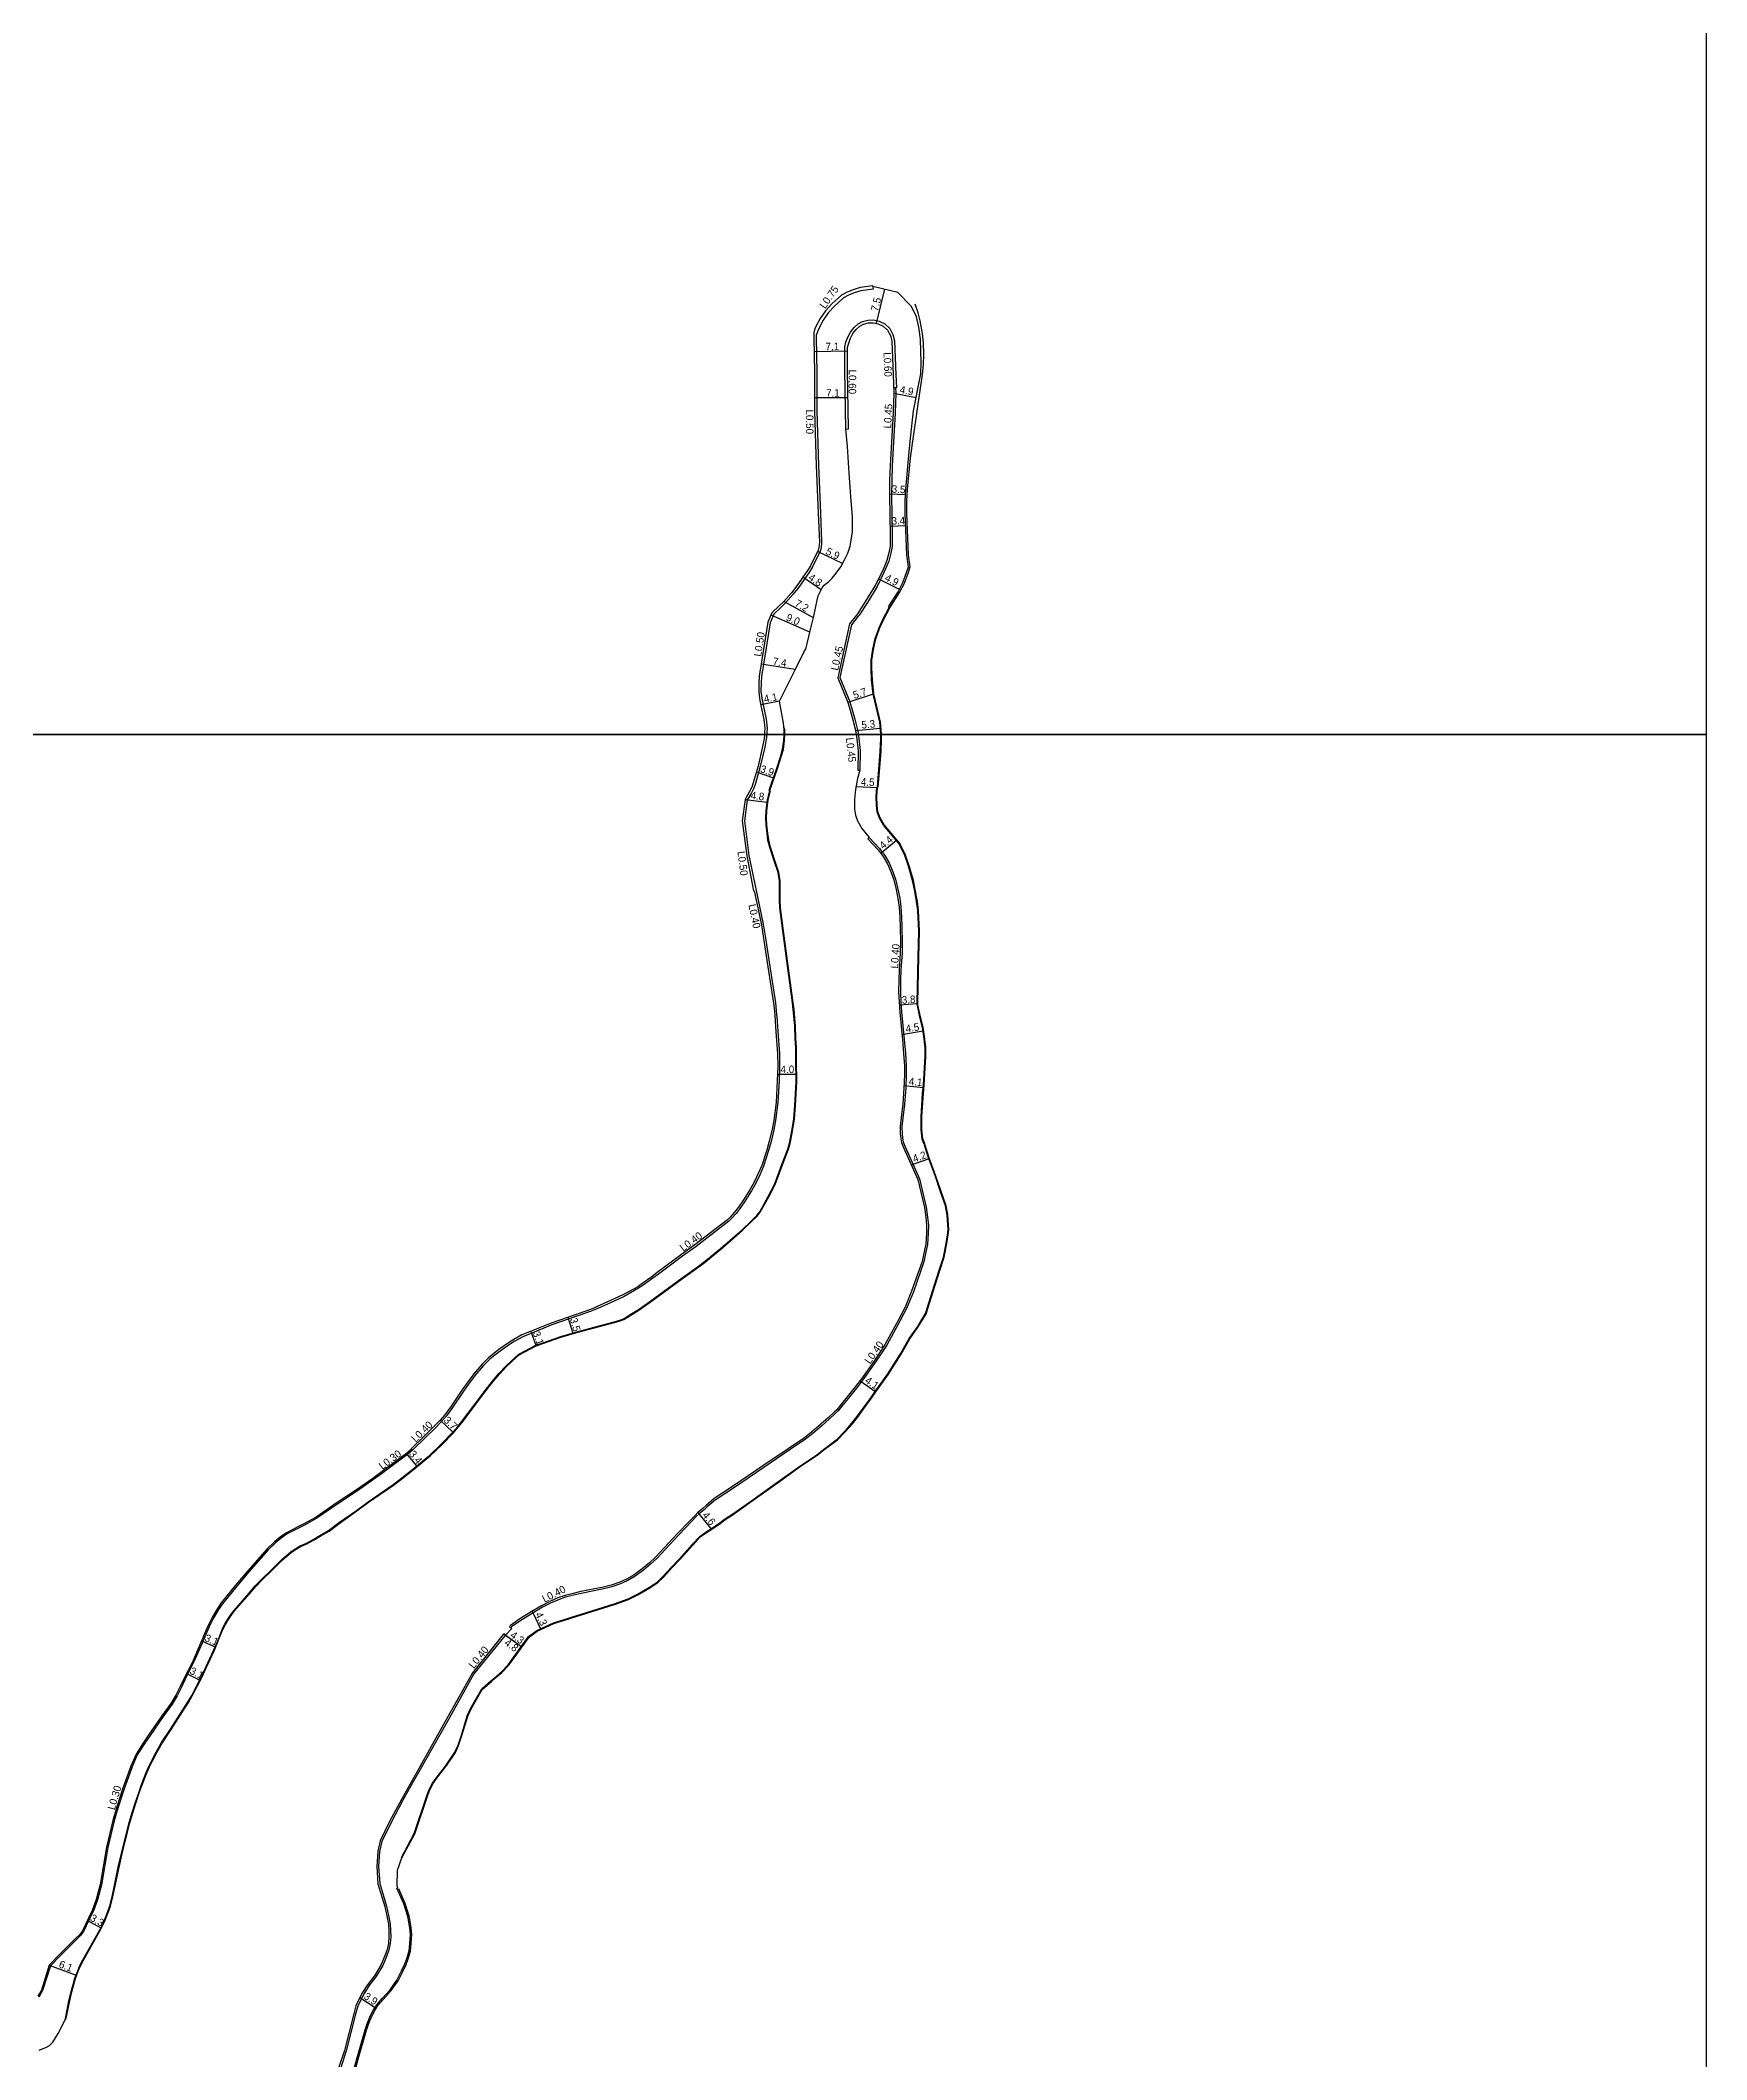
# Model space of a CAD drawing. Header units: metres. Extents: x -25600 to -24000, y -96000 to -93600.
# Drawn here: x -24354.6 to -24000, y -95081.9 to -94652.3 of the extents above; entities that cross this region are included whole.
import ezdxf

# ---------------------------------------------------------------- set-up
doc = ezdxf.new("R2010")
doc.units = ezdxf.units.M
doc.header["$LTSCALE"] = 2.5
for name, color, linetype in [('側溝・桝', 7, 'Continuous'), ('図郭', 7, 'Continuous'), ('幅員', 7, 'Continuous'), ('歩道・分離帯・安全施設', 7, 'Continuous'), ('道路', 7, 'Continuous')]:
    doc.layers.add(name, color=color, linetype=linetype)
doc.styles.get("Standard").update_dxf_attribs({"font": ''})
doc.styles.get('Standard').set_extended_font_data('@MS PGothic')

msp = doc.modelspace()

# ---------------------------------------------------------------- linework, layer by layer
at = {"layer": '側溝・桝'}
for points in [[(-24177.38, -94705.27), (-24179.94, -94705.59), (-24181.39, -94706.06), (-24182.58, -94706.53), (-24183.63, -94707.13), (-24185.61, -94708.88), (-24186.91, -94710.3), (-24188.01, -94711.85), (-24189.05, -94713.88), (-24189.48, -94715.09)], [(-24177.4, -94704.66), (-24177.38, -94705.27)], [(-24183.2, -94735.01), (-24183.4, -94722.46), (-24183.41, -94717.53), (-24183.13, -94716.53), (-24182.74, -94715.45), (-24182.15, -94714.39), (-24181.4, -94713.41), (-24180.51, -94712.6), (-24179.63, -94712.16), (-24178.47, -94711.85), (-24177.25, -94711.79), (-24176.05, -94712.04), (-24174.86, -94712.66), (-24173.82, -94713.61), (-24173.13, -94714.92), (-24172.82, -94716.24), (-24172.52, -94723.48), (-24172.41, -94726.21)], [(-24189.48, -94715.09), (-24189.48, -94715.51), (-24189.35, -94723), (-24189.32, -94731.16), (-24188.96, -94742.78), (-24188.54, -94752.9), (-24188.31, -94759.07), (-24188.41, -94760.28), (-24188.63, -94760.98), (-24190.25, -94764.32), (-24190.93, -94765.36), (-24193.19, -94768.63), (-24194.36, -94770.15), (-24195.99, -94772.01), (-24196.99, -94772.97), (-24198.48, -94774.41), (-24199.29, -94776.26), (-24200.64, -94784.64), (-24201.12, -94787.65), (-24201.21, -94789.1), (-24201.23, -94790.84), (-24201.06, -94792.27), (-24200.78, -94793.69), (-24200.14, -94796.74), (-24199.94, -94798.66), (-24199.96, -94799.63), (-24200, -94800)], [(-24172.57, -94726.22), (-24172.52, -94727.37), (-24172.66, -94731.61), (-24172.99, -94737.83), (-24173.29, -94742.82), (-24173.41, -94745.92), (-24173.47, -94749.1), (-24173.29, -94757.67), (-24173.31, -94759.97), (-24173.58, -94761.43), (-24174.05, -94763.15), (-24174.99, -94765.42), (-24176.51, -94768.48), (-24178.58, -94771.88), (-24180.36, -94774.6), (-24180.56, -94774.85), (-24181.94, -94776.65), (-24184.43, -94787.87), (-24182.41, -94792.85), (-24181.95, -94794.22), (-24181.23, -94796.75), (-24180.77, -94798.7), (-24180.5, -94800)], [(-24172.41, -94726.21), (-24173, -94726.23)], [(-24200, -94800), (-24200.09, -94801.01), (-24200.41, -94802.68), (-24201.39, -94806.83), (-24202.41, -94810.42), (-24202.74, -94811.41), (-24203.22, -94812.37), (-24204.15, -94813.98), (-24204.73, -94818.39), (-24203.78, -94825.71), (-24202.3, -94832.86)], [(-24180.5, -94800), (-24180.44, -94800.28), (-24180.08, -94803.43), (-24180.18, -94807.57)], [(-24178.21, -94821.89), (-24176, -94824.26), (-24174.9, -94825.74), (-24173.97, -94827.31), (-24173.15, -94829.18), (-24172.61, -94830.8), (-24172.07, -94832.9), (-24171.7, -94834.82), (-24171.47, -94836.68), (-24171.32, -94838.84), (-24171.24, -94840.92), (-24171.18, -94844.31), (-24171.19, -94846.51), (-24171.45, -94850.09), (-24171.54, -94852.26), (-24171.56, -94854.74), (-24171.46, -94856.87), (-24171.32, -94859.01), (-24170.73, -94864.9), (-24170.48, -94867.82), (-24170.31, -94870.46), (-24170.3, -94872.37), (-24170.42, -94875.26), (-24170.65, -94878.64), (-24170.94, -94880.96), (-24171.23, -94883.41), (-24171.19, -94884.96), (-24171.11, -94885.86), (-24170.95, -94886.65), (-24170.54, -94887.73), (-24167.52, -94894.53), (-24166.07, -94900.54), (-24165.76, -94902.7), (-24165.59, -94904.43), (-24165.64, -94906.06), (-24165.77, -94908.48), (-24166.21, -94910.38), (-24166.58, -94912.19), (-24168.8, -94918.59), (-24170.21, -94921.97), (-24171.63, -94924.69), (-24174.47, -94929.92), (-24176.9, -94933.57), (-24179.53, -94937.3), (-24180.64, -94938.67), (-24182.59, -94941.17), (-24183.82, -94942.63), (-24184.82, -94943.89), (-24185.4, -94944.42), (-24186.69, -94945.66), (-24188.2, -94947.01), (-24190.22, -94948.72), (-24191.73, -94949.91), (-24195.24, -94952.25), (-24200.64, -94955.91), (-24206.87, -94960.15), (-24210.94, -94962.85), (-24212.66, -94964.33), (-24213.26, -94964.85), (-24214.39, -94965.81), (-24214.98, -94966.38), (-24216.01, -94967.45), (-24218.75, -94970.33), (-24221.56, -94973.29), (-24223.38, -94975.27), (-24224.72, -94976.53), (-24226.24, -94977.77), (-24227.99, -94979.04), (-24229.67, -94980.03), (-24231.08, -94980.67), (-24232.98, -94981.33), (-24235.02, -94981.81), (-24239.46, -94982.71), (-24241.41, -94983.15), (-24242.81, -94983.53), (-24244.29, -94984.05), (-24245.99, -94984.78), (-24247.74, -94985.67), (-24249.94, -94986.96), (-24252.32, -94988.45), (-24254.28, -94989.8), (-24254.44, -94990)], [(-24202.3, -94832.86), (-24200.74, -94840.37), (-24200.18, -94843.74), (-24199.35, -94849.34), (-24198.16, -94857.1), (-24197.96, -94858.72), (-24197.79, -94860.91), (-24197.63, -94863.19), (-24197.29, -94867.84), (-24197.25, -94870.67), (-24197.34, -94873.63), (-24197.6, -94878.31), (-24198.1, -94882.14), (-24198.47, -94884.12), (-24199.08, -94886.6), (-24199.61, -94888.51), (-24200.68, -94891.8), (-24201.42, -94893.56), (-24202.26, -94895.31), (-24203.23, -94897.06), (-24204.59, -94899.22), (-24205.65, -94900.79), (-24206.53, -94901.87), (-24207.46, -94902.98), (-24208.09, -94903.56), (-24215.03, -94908.88), (-24217.9, -94910.98), (-24223.05, -94914.78), (-24224.21, -94915.68), (-24226.28, -94917.14), (-24227.25, -94917.81), (-24230.32, -94919.52), (-24232.31, -94920.45), (-24235.31, -94921.79), (-24237.01, -94922.53), (-24238.34, -94923.06), (-24245.74, -94925.6), (-24250.36, -94927.47), (-24251.93, -94928.11), (-24253.62, -94929.04), (-24254.74, -94929.74), (-24256.72, -94931.19), (-24257.82, -94932), (-24258.92, -94932.89), (-24260.19, -94934.16), (-24261.73, -94935.94), (-24263.09, -94937.69), (-24264.54, -94939.72), (-24266.97, -94943.36), (-24268.16, -94944.97), (-24269.18, -94946.11), (-24270.64, -94947.66), (-24272.53, -94949.5), (-24275.37, -94952.25)], [(-24275.37, -94952.25), (-24276.43, -94953.13), (-24279.15, -94955.18), (-24281.94, -94957.25), (-24283.67, -94958.5), (-24287.11, -94960.91), (-24291.46, -94963.79), (-24295.74, -94966.73), (-24298.19, -94968.11), (-24299.52, -94968.76), (-24302.01, -94970.06), (-24303.34, -94970.99), (-24304.53, -94971.98), (-24306.07, -94973.42), (-24310.19, -94978.1), (-24312.78, -94981.15), (-24315.83, -94984.91), (-24316.63, -94986.11), (-24317.65, -94987.86), (-24318.37, -94989.22), (-24318.94, -94990.46), (-24320.34, -94993.8), (-24322.02, -94997.58), (-24323.8, -95001.13), (-24324.55, -95002.65), (-24325.48, -95004.51), (-24326.54, -95006.27), (-24328.44, -95008.93), (-24331.21, -95012.92), (-24332.48, -95014.8), (-24333.93, -95017.03), (-24335.04, -95019.59), (-24336.75, -95024.26), (-24338.05, -95028.43), (-24338.84, -95031.08), (-24340.21, -95036.76), (-24341.54, -95044.71), (-24342.42, -95047.93), (-24343.25, -95050.26), (-24344.14, -95052.11), (-24345.35, -95054.65), (-24346.03, -95055.52), (-24346.89, -95056.37), (-24350.45, -95059.89), (-24352.41, -95061.92), (-24354.07, -95067.21), (-24354.89, -95068.59)], [(-24275.58, -94952.03), (-24275.37, -94952.25)], [(-24255.64, -94991.57), (-24255.76, -94991.72), (-24262.32, -94999.82), (-24267.41, -95009.01), (-24271.43, -95016.09), (-24273.5, -95019.8), (-24275.42, -95023.19), (-24277.4, -95026.71), (-24279.91, -95031.45), (-24281.91, -95035.48), (-24282.4, -95037.6), (-24282.58, -95040.82), (-24282.35, -95044.44), (-24280.9, -95049.23), (-24280.49, -95051.23), (-24280.12, -95053.03), (-24280.04, -95054.41), (-24280.01, -95055.77), (-24280.11, -95057.21), (-24280.4, -95058.56), (-24280.9, -95059.99), (-24281.72, -95061.86), (-24283.18, -95064.31), (-24284.63, -95066.21), (-24285.67, -95067.81), (-24286.4, -95069.17), (-24287.04, -95070.56), (-24287.51, -95072.24), (-24289.49, -95080.06), (-24290.72, -95083.84)]]:
    msp.add_lwpolyline(points, dxfattribs=at)
at = {"layer": '図郭'}
for points in [[(-24800, -94800), (-24000, -94800), (-24000, -94200), (-24800, -94200)], [(-24800, -95400), (-24000, -95400), (-24000, -94800), (-24800, -94800)]]:
    msp.add_lwpolyline(points, close=True, dxfattribs=at)
at = {"layer": '幅員', "flags": 128}
for points in [[(-24176.67, -94712.52), (-24174.88, -94705.28)], [(-24182.81, -94718.43), (-24189.91, -94718.56)], [(-24172.95, -94727.37), (-24168.2, -94728.3)], [(-24182.71, -94728.38), (-24189.82, -94728.4)], [(-24173.9, -94748.76), (-24170.45, -94748.95)], [(-24173.77, -94755.64), (-24170.42, -94755.5)], [(-24183.88, -94763.65), (-24189.22, -94761.07)], [(-24188.4, -94769.25), (-24192.32, -94766.52)], [(-24176.19, -94766.86), (-24171.79, -94769.1)], [(-24190.83, -94778.22), (-24199.08, -94774.58)], [(-24190.04, -94775.15), (-24196.34, -94771.67)], [(-24193.92, -94786.18), (-24201.19, -94785.03)], [(-24177.32, -94791.39), (-24182.75, -94793.19)], [(-24197.27, -94792.87), (-24201.28, -94793.66)], [(-24181.12, -94799.14), (-24175.81, -94798.63)], [(-24202.22, -94807.97), (-24198.58, -94809.22)], [(-24204.62, -94813.82), (-24199.88, -94814.39)], [(-24180.98, -94811.04), (-24176.45, -94811.25)], [(-24175.74, -94825.25), (-24172.34, -94822.4)], [(-24168, -94857.32), (-24171.8, -94857.57)], [(-24171.22, -94863.82), (-24166.75, -94863.06)], [(-24197.71, -94872.28), (-24193.76, -94872.26)], [(-24170.78, -94874.68), (-24166.69, -94875.1)], [(-24169.26, -94891.56), (-24165.35, -94890.16)], [(-24242.29, -94923.98), (-24241.29, -94927.33)], [(-24250.2, -94926.97), (-24249.13, -94929.91)], [(-24180.15, -94937.46), (-24176.77, -94939.81)], [(-24269.48, -94945.83), (-24266.78, -94948.4)], [(-24276.69, -94952.96), (-24274.49, -94955.61)], [(-24214.65, -94965.53), (-24211.75, -94969.09)], [(-24249.9, -94986.49), (-24248.07, -94990.38)], [(-24320.26, -94992.84), (-24317.37, -94994.05)], [(-24255.94, -94991.33), (-24252.09, -94994.11)], [(-24255.56, -94991.63), (-24252.09, -94994.11)], [(-24323.43, -94999.74), (-24320.64, -95001.16)], [(-24344.56, -95052.29), (-24341.72, -95053.89)], [(-24352.67, -95061.77), (-24346.95, -95063.92)], [(-24286.57, -95068.69), (-24283.33, -95070.79)]]:
    msp.add_lwpolyline(points, dxfattribs=at)
at = {"layer": '歩道・分離帯・安全施設'}
for points in [[(-24173.79, -94773.03), (-24171.74, -94769.79), (-24170.71, -94767.77), (-24169.93, -94765.64), (-24169.49, -94764.33), (-24169.82, -94761.75), (-24170.17, -94752.98), (-24170.17, -94750.35), (-24170.03, -94747.79), (-24169.39, -94741.11), (-24168.85, -94737.06), (-24167.94, -94730.72), (-24166.87, -94723.39), (-24166.66, -94721.36), (-24166.59, -94719.08), (-24166.63, -94716.76), (-24166.87, -94714.7), (-24167.32, -94711.98), (-24167.79, -94710.32), (-24168.4, -94708.41)], [(-24175.59, -94800), (-24175.63, -94798.92), (-24175.78, -94797.37), (-24177.18, -94791.36), (-24177.52, -94788.37), (-24177.61, -94785.89), (-24177.6, -94784.16), (-24177.29, -94781.9), (-24176.77, -94779.64), (-24176, -94777.47), (-24175.16, -94775.59), (-24173.79, -94773.03)], [(-24199.35, -94811.92), (-24197.73, -94807.23), (-24196.9, -94804.75), (-24196.46, -94803.17), (-24196.2, -94801.25), (-24196.17, -94800)], [(-24196.17, -94800), (-24196.16, -94798.98), (-24196.19, -94798.58)], [(-24176.3, -94811.2), (-24175.68, -94803.6), (-24175.56, -94800.89), (-24175.59, -94800)], [(-24349.14, -95073.39), (-24348.99, -95072.79), (-24348.32, -95069.42), (-24347.84, -95067.46), (-24347.42, -95065.95), (-24347.06, -95064.64), (-24346.48, -95063.09), (-24345.99, -95061.93), (-24345.41, -95060.76), (-24341.52, -95053.84), (-24340.86, -95052.41), (-24340.4, -95051.34), (-24339.98, -95050.24), (-24339.66, -95049.24), (-24339.16, -95047.25), (-24338.68, -95045.25), (-24337.75, -95040.64), (-24337.22, -95038.38), (-24336.59, -95035.74), (-24336.1, -95033.79), (-24335.51, -95031.52), (-24334.88, -95029.4), (-24334.24, -95027.35), (-24333.43, -95024.95), (-24332.95, -95023.64), (-24332.41, -95022.15), (-24331.93, -95020.9), (-24331.37, -95019.63), (-24330.69, -95018.33), (-24329.76, -95016.53), (-24328.65, -95014.54), (-24326.74, -95011.68), (-24324.13, -95007.54), (-24323.12, -95006.03), (-24322.23, -95004.5), (-24321.02, -95002.23), (-24320.12, -95000.46), (-24319.21, -94998.44), (-24317.5, -94994.76), (-24316.7, -94992.83), (-24315.91, -94990.86), (-24315.66, -94990.26), (-24315.17, -94989.33), (-24314.68, -94988.46), (-24313.98, -94987.41), (-24313.3, -94986.51), (-24310.54, -94983.35), (-24308.71, -94981.23), (-24307.41, -94979.89), (-24305.23, -94977.74), (-24303.01, -94975.56), (-24301.2, -94974), (-24300.48, -94973.52), (-24299.19, -94972.76), (-24297.88, -94972.16), (-24296.27, -94971.33), (-24294.99, -94970.55), (-24293.14, -94969.46), (-24290.8, -94967.67), (-24287.2, -94965.18), (-24284.73, -94963.34), (-24280.32, -94960.34), (-24279.42, -94959.68), (-24277.91, -94958.53), (-24275.23, -94956.41), (-24273.16, -94954.7), (-24271.55, -94953.4), (-24269.2, -94951.16), (-24266.68, -94948.52), (-24265.62, -94947.27), (-24264.84, -94946.34), (-24261.93, -94942.45), (-24259.74, -94939.59), (-24258.23, -94937.65), (-24256.88, -94936.05), (-24255.4, -94934.45), (-24254.27, -94933.39), (-24252.66, -94931.96), (-24249.06, -94930.05), (-24247.62, -94929.52), (-24243.78, -94928.23), (-24240.38, -94927.22), (-24232.7, -94925.14), (-24231.39, -94924.77), (-24230.39, -94924.41), (-24228.59, -94923.33), (-24227.2, -94922.47), (-24224.81, -94920.75), (-24217.89, -94915.7), (-24214.15, -94913.03), (-24213.12, -94912.22), (-24212.14, -94911.44), (-24209.32, -94909.12), (-24205.15, -94905.47), (-24203.28, -94903.69), (-24202.01, -94902.44), (-24201.36, -94901.6), (-24199.54, -94898.38), (-24198.22, -94895.76), (-24196.43, -94890.96), (-24195.35, -94888.23), (-24195.03, -94886.97), (-24194.57, -94884.78), (-24194.11, -94881.78), (-24193.89, -94878.92), (-24193.6, -94873.89), (-24193.63, -94869.49), (-24193.69, -94866.57), (-24193.8, -94864.65), (-24193.91, -94862.05), (-24194.19, -94858.51), (-24194.47, -94856.48), (-24195.75, -94847.06), (-24196.4, -94841.75), (-24197.04, -94836.84), (-24197.14, -94835.29), (-24197.12, -94832.46), (-24197.12, -94831.09), (-24197.39, -94829.32), (-24198.36, -94826.59), (-24199.22, -94823.99), (-24199.58, -94822.42), (-24199.79, -94821.04), (-24199.96, -94819.2), (-24200.03, -94817.78), (-24199.95, -94816.2), (-24199.68, -94813.93), (-24199.2, -94811.96)], [(-24171.76, -94823.32), (-24175.15, -94819.28), (-24176.01, -94817.81), (-24176.49, -94816.44), (-24176.64, -94815.1), (-24176.69, -94813.27), (-24176.6, -94811.17)], [(-24166.39, -94887.01), (-24166.76, -94886.02), (-24167, -94884.1), (-24167.01, -94882.53), (-24166.97, -94881.36), (-24166.67, -94876.4), (-24166.48, -94874.51), (-24166.13, -94868.53), (-24166.14, -94866.61), (-24166.4, -94864.25), (-24166.73, -94862.27), (-24167.25, -94860.07), (-24167.81, -94857.5), (-24167.86, -94857.3), (-24167.87, -94856.98), (-24167.61, -94847.34), (-24167.47, -94841.8), (-24167.68, -94837.45), (-24167.95, -94835.5), (-24168.39, -94832.94), (-24168.8, -94830.99), (-24169.66, -94827.93), (-24170.44, -94825.69), (-24171.56, -94823.5)], [(-24277.74, -95038.89), (-24275, -95033.79), (-24272.27, -95025.6), (-24271.82, -95024.42), (-24271.09, -95023.07), (-24270.36, -95022.01), (-24268.38, -95019.44), (-24267.05, -95017.56), (-24266.38, -95016.49), (-24265.69, -95014.99), (-24264.91, -95012.69), (-24263.75, -95008.77), (-24263.12, -95007.36), (-24260.65, -95003.04), (-24258.61, -95001.24), (-24258.43, -95001.07), (-24256.44, -94999.41), (-24255.01, -94997.9), (-24250.67, -94991.89), (-24248.9, -94990.61), (-24245.37, -94988.95), (-24232.46, -94984.91), (-24229.5, -94983.84), (-24227.47, -94982.9), (-24224.94, -94981.42), (-24223.27, -94980.26), (-24222.02, -94979.06), (-24220.28, -94977.16), (-24218.55, -94975.33), (-24215.86, -94972.34), (-24214.24, -94970.6), (-24212.91, -94969.65), (-24211.75, -94968.91), (-24210.01, -94967.69), (-24208.99, -94966.92), (-24207.21, -94965.82), (-24203.69, -94963.28), (-24197.67, -94959), (-24192.97, -94955.63), (-24189.34, -94953.21), (-24187.64, -94951.86), (-24185.02, -94949.9), (-24183.5, -94948.32), (-24182.64, -94947.41), (-24181.86, -94946.52), (-24180.81, -94945.17), (-24179.6, -94943.53), (-24178.02, -94941.35), (-24176.92, -94939.77), (-24174.25, -94936), (-24171.51, -94931.73), (-24169.7, -94928.49), (-24167.87, -94925.96), (-24166.23, -94923.2), (-24164.29, -94917.1), (-24163.39, -94914.16), (-24162.41, -94911.15), (-24161.82, -94908.25), (-24161.52, -94906.4), (-24161.42, -94905.32), (-24161.59, -94902.22), (-24161.97, -94900.28), (-24163.11, -94897.05), (-24164.12, -94894.03), (-24165.54, -94890.07), (-24166.45, -94887.36)], [(-24287.57, -95084.14), (-24286.91, -95081.79), (-24285.16, -95075.65), (-24284.77, -95074.36), (-24284.12, -95072.76), (-24283.4, -95071.45), (-24282.73, -95070.41), (-24281.63, -95069.12), (-24279.91, -95067.21), (-24278.44, -95065.13), (-24277.42, -95063.13), (-24276.74, -95061.64), (-24276.3, -95060.46), (-24275.81, -95058.8), (-24275.65, -95057.23), (-24275.53, -95055.29), (-24275.65, -95053.88), (-24275.94, -95052.07), (-24276.11, -95051.37), (-24276.92, -95048.68), (-24278.3, -95045.56)]]:
    msp.add_lwpolyline(points, dxfattribs=at)
at = {"layer": '道路'}
for points in [[(-24175.74, -94800), (-24175.78, -94798.93), (-24175.93, -94797.39), (-24177.32, -94791.39), (-24177.67, -94788.38), (-24177.76, -94785.89), (-24177.75, -94784.15), (-24177.44, -94781.87), (-24176.92, -94779.59), (-24176.14, -94777.41), (-24175.29, -94775.52), (-24173.94, -94772.99), (-24174.1, -94772.85), (-24172.05, -94769.61), (-24171.04, -94767.63), (-24170.26, -94765.52), (-24169.85, -94764.29), (-24170.17, -94761.78), (-24170.52, -94752.99), (-24170.52, -94750.34), (-24170.39, -94747.76), (-24169.79, -94740.66), (-24169.42, -94736.94), (-24168.75, -94731.15), (-24167.21, -94723.3), (-24167.12, -94720.82), (-24167.26, -94715.9), (-24167.63, -94713.37), (-24168.11, -94711.16), (-24169.19, -94708.91), (-24172.08, -94705.97), (-24177.4, -94704.66), (-24177.43, -94704.53), (-24180.1, -94704.87), (-24181.63, -94705.37), (-24182.9, -94705.86), (-24184.06, -94706.53), (-24186.12, -94708.35), (-24187.49, -94709.83), (-24188.64, -94711.47), (-24189.75, -94713.62), (-24189.97, -94714.57), (-24189.96, -94715.52), (-24189.83, -94723), (-24189.81, -94731.16), (-24189.45, -94742.8), (-24189.02, -94752.92), (-24188.8, -94759.06), (-24188.88, -94760.19), (-24189.08, -94760.8), (-24190.67, -94764.08), (-24191.33, -94765.09), (-24193.58, -94768.34), (-24194.74, -94769.84), (-24196.34, -94771.67), (-24197.33, -94772.62), (-24198.88, -94774.13), (-24199.76, -94776.12), (-24201.12, -94784.56), (-24201.6, -94787.6), (-24201.69, -94789.08), (-24201.71, -94790.86), (-24201.54, -94792.34), (-24201.25, -94793.79), (-24200.62, -94796.82), (-24200.43, -94798.68), (-24200.45, -94799.61), (-24200.48, -94800)], [(-24196.32, -94800), (-24196.31, -94798.99), (-24196.42, -94797.61), (-24197.27, -94792.87), (-24194.01, -94786.36), (-24191.98, -94782.19), (-24191.65, -94781.81), (-24190.77, -94777.92), (-24189.96, -94774.83), (-24189.28, -94771.41), (-24189.02, -94770.52), (-24188.17, -94768.79), (-24187.79, -94768.22), (-24187.12, -94767.7), (-24186.77, -94767.44), (-24186.04, -94766.71), (-24185.2, -94765.69), (-24184.25, -94764.3), (-24183.42, -94762.82), (-24182.77, -94761.39), (-24182.27, -94759.91), (-24182, -94758.68), (-24181.76, -94756.91), (-24181.74, -94753.64), (-24182.05, -94750.3), (-24182.45, -94744.37), (-24182.84, -94738.7), (-24183.2, -94735.01), (-24182.61, -94734.96), (-24182.81, -94722.46), (-24182.81, -94717.61), (-24182.56, -94716.71), (-24182.2, -94715.69), (-24181.66, -94714.72), (-24180.96, -94713.82), (-24180.17, -94713.1), (-24179.42, -94712.72), (-24178.38, -94712.44), (-24177.3, -94712.39), (-24176.26, -94712.61), (-24175.2, -94713.15), (-24174.3, -94713.98), (-24173.69, -94715.13), (-24173.41, -94716.32), (-24173.11, -94723.5), (-24172.95, -94727.37), (-24173.09, -94731.59), (-24173.43, -94737.81), (-24173.73, -94742.8), (-24173.84, -94745.91), (-24173.9, -94749.1), (-24173.73, -94757.68), (-24173.75, -94759.93), (-24174, -94761.34), (-24174.46, -94763.01), (-24175.39, -94765.24), (-24176.9, -94768.27), (-24178.95, -94771.65), (-24180.71, -94774.34), (-24180.9, -94774.58), (-24182.35, -94776.47), (-24184.88, -94787.91), (-24182.82, -94793), (-24182.37, -94794.35), (-24181.65, -94796.86), (-24181.19, -94798.79), (-24180.94, -94800)], [(-24200.48, -94800), (-24200.57, -94800.94), (-24200.89, -94802.58), (-24201.85, -94806.7), (-24202.88, -94810.28), (-24203.19, -94811.22), (-24203.65, -94812.14), (-24204.62, -94813.82), (-24205.22, -94818.39), (-24204.26, -94825.78), (-24202.84, -94833.27), (-24202.64, -94833.27), (-24201.14, -94840.45), (-24200.59, -94843.81), (-24199.75, -94849.4), (-24198.57, -94857.16), (-24198.37, -94858.76), (-24198.2, -94860.94), (-24198.04, -94863.22), (-24197.7, -94867.86), (-24197.66, -94870.66), (-24197.75, -94873.61), (-24198.01, -94878.27), (-24198.5, -94882.08), (-24198.87, -94884.04), (-24199.47, -94886.5), (-24200, -94888.39), (-24201.07, -94891.66), (-24201.79, -94893.4), (-24202.62, -94895.12), (-24203.58, -94896.85), (-24204.93, -94898.99), (-24205.98, -94900.55), (-24206.84, -94901.61), (-24207.76, -94902.69), (-24208.36, -94903.25), (-24215.28, -94908.55), (-24218.14, -94910.65), (-24223.3, -94914.45), (-24224.45, -94915.35), (-24226.51, -94916.81), (-24227.46, -94917.47), (-24230.5, -94919.16), (-24232.48, -94920.07), (-24235.47, -94921.41), (-24237.17, -94922.15), (-24238.48, -94922.67), (-24245.88, -94925.22), (-24250.51, -94927.09), (-24252.11, -94927.74), (-24253.83, -94928.69), (-24254.97, -94929.4), (-24256.97, -94930.86), (-24258.07, -94931.67), (-24259.19, -94932.59), (-24260.49, -94933.88), (-24262.04, -94935.68), (-24263.42, -94937.44), (-24264.88, -94939.49), (-24267.3, -94943.12), (-24268.48, -94944.71), (-24269.48, -94945.83), (-24270.94, -94947.38), (-24272.81, -94949.21), (-24275.67, -94951.96), (-24275.58, -94952.03), (-24276.61, -94952.9), (-24279.32, -94954.95), (-24282.12, -94957.02), (-24283.84, -94958.26), (-24287.28, -94960.67), (-24291.63, -94963.55), (-24295.89, -94966.48), (-24298.33, -94967.85), (-24299.65, -94968.5), (-24302.16, -94969.81), (-24303.52, -94970.75), (-24304.73, -94971.76), (-24306.29, -94973.21), (-24310.41, -94977.91), (-24313.01, -94980.96), (-24316.07, -94984.73), (-24316.88, -94985.96), (-24317.91, -94987.72), (-24318.63, -94989.09), (-24319.21, -94990.34), (-24320.61, -94993.68), (-24322.29, -94997.45), (-24324.07, -95001), (-24324.81, -95002.52), (-24325.73, -95004.36), (-24326.78, -95006.11), (-24328.68, -95008.76), (-24331.45, -95012.75), (-24332.72, -95014.64), (-24334.19, -95016.89), (-24335.32, -95019.48), (-24337.03, -95024.17), (-24338.33, -95028.35), (-24339.12, -95031.01), (-24340.5, -95036.7), (-24341.83, -95044.64), (-24342.7, -95047.84), (-24343.52, -95050.14), (-24344.41, -95051.98), (-24345.6, -95054.49), (-24346.25, -95055.32), (-24347.1, -95056.16), (-24350.66, -95059.68), (-24352.67, -95061.77), (-24354.34, -95067.09), (-24355.12, -95068.4)], [(-24354.8, -95079.85), (-24353.25, -95079.28), (-24352.59, -95078.89), (-24351.94, -95078.21), (-24350.74, -95076.32), (-24349.3, -95073.43), (-24349.14, -95072.76), (-24348.47, -95069.39), (-24347.99, -95067.43), (-24347.57, -95065.91), (-24347.2, -95064.6), (-24346.62, -95063.04), (-24346.13, -95061.87), (-24345.54, -95060.69), (-24341.65, -95053.77), (-24341, -95052.34), (-24340.53, -95051.28), (-24340.12, -95050.2), (-24339.8, -95049.2), (-24339.3, -95047.21), (-24338.83, -95045.22), (-24337.9, -95040.61), (-24337.36, -95038.34), (-24336.74, -95035.7), (-24336.24, -95033.75), (-24335.65, -95031.48), (-24335.02, -95029.35), (-24334.39, -95027.31), (-24333.57, -95024.9), (-24333.09, -95023.59), (-24332.55, -95022.1), (-24332.06, -95020.84), (-24331.51, -95019.56), (-24330.82, -95018.26), (-24329.89, -95016.46), (-24328.77, -95014.46), (-24326.86, -95011.59), (-24324.26, -95007.46), (-24323.25, -95005.95), (-24322.36, -95004.43), (-24321.16, -95002.17), (-24320.26, -95000.39), (-24319.35, -94998.38), (-24317.64, -94994.7), (-24316.83, -94992.77), (-24316.05, -94990.8), (-24315.79, -94990.19), (-24315.3, -94989.26), (-24314.8, -94988.38), (-24314.1, -94987.33), (-24313.42, -94986.41), (-24310.65, -94983.25), (-24308.82, -94981.13), (-24307.52, -94979.78), (-24305.34, -94977.63), (-24303.11, -94975.45), (-24301.29, -94973.88), (-24300.56, -94973.39), (-24299.26, -94972.63), (-24297.94, -94972.02), (-24296.34, -94971.2), (-24295.07, -94970.42), (-24293.23, -94969.34), (-24290.88, -94967.55), (-24287.29, -94965.06), (-24284.82, -94963.21), (-24280.41, -94960.22), (-24279.51, -94959.56), (-24278, -94958.41), (-24275.32, -94956.29), (-24273.26, -94954.58), (-24271.65, -94953.29), (-24269.31, -94951.06), (-24266.79, -94948.42), (-24265.74, -94947.18), (-24264.96, -94946.25), (-24262.05, -94942.36), (-24259.86, -94939.49), (-24258.34, -94937.55), (-24256.99, -94935.95), (-24255.51, -94934.35), (-24254.38, -94933.28), (-24252.75, -94931.84), (-24249.12, -94929.91), (-24247.67, -94929.38), (-24243.82, -94928.08), (-24240.42, -94927.08), (-24232.74, -94924.99), (-24231.44, -94924.63), (-24230.46, -94924.27), (-24228.67, -94923.2), (-24227.28, -94922.35), (-24224.9, -94920.63), (-24217.98, -94915.57), (-24214.24, -94912.91), (-24213.22, -94912.1), (-24212.23, -94911.32), (-24209.41, -94909), (-24205.25, -94905.36), (-24203.38, -94903.58), (-24202.12, -94902.34), (-24201.48, -94901.52), (-24199.68, -94898.31), (-24198.36, -94895.7), (-24196.57, -94890.91), (-24195.5, -94888.18), (-24195.17, -94886.94), (-24194.72, -94884.75), (-24194.26, -94881.76), (-24194.04, -94878.91), (-24193.75, -94873.89), (-24193.78, -94869.49), (-24193.84, -94866.57), (-24193.95, -94864.65), (-24194.05, -94862.05), (-24194.34, -94858.52), (-24194.61, -94856.5), (-24195.89, -94847.08), (-24196.55, -94841.77), (-24197.19, -94836.86), (-24197.29, -94835.29), (-24197.27, -94832.46), (-24197.27, -94831.1), (-24197.53, -94829.36), (-24198.5, -94826.64), (-24199.36, -94824.03), (-24199.73, -94822.45), (-24199.93, -94821.06), (-24200.11, -94819.21), (-24200.18, -94817.78), (-24200.1, -94816.18), (-24199.83, -94813.91), (-24199.35, -94811.92), (-24199.48, -94811.86), (-24197.88, -94807.18), (-24197.04, -94804.71), (-24196.61, -94803.14), (-24196.35, -94801.24), (-24196.32, -94800)], [(-24180.94, -94800), (-24180.87, -94800.35), (-24180.52, -94803.45), (-24180.62, -94807.56)], [(-24168, -94857.32), (-24168.02, -94856.98), (-24167.76, -94847.33), (-24167.62, -94841.8), (-24167.82, -94837.46), (-24168.1, -94835.53), (-24168.53, -94832.96), (-24168.95, -94831.03), (-24169.81, -94827.97), (-24170.58, -94825.75), (-24171.74, -94823.49), (-24171.54, -94823.34), (-24175.03, -94819.19), (-24175.87, -94817.75), (-24176.34, -94816.41), (-24176.49, -94815.09), (-24176.54, -94813.27), (-24176.45, -94811.18), (-24175.83, -94803.59), (-24175.71, -94800.89), (-24175.74, -94800)], [(-24180.18, -94807.57), (-24180.66, -94809.38), (-24181.11, -94811.72), (-24181.3, -94813.82), (-24181.29, -94815.91), (-24181.11, -94817.12), (-24180.69, -94818.38), (-24179.76, -94819.99), (-24178.21, -94821.89)], [(-24180.62, -94807.56), (-24180.18, -94807.57)], [(-24178.21, -94821.89), (-24178.48, -94822.16), (-24176.3, -94824.51), (-24175.22, -94825.95), (-24174.31, -94827.49), (-24173.51, -94829.32), (-24172.98, -94830.91), (-24172.44, -94832.98), (-24172.08, -94834.88), (-24171.85, -94836.71), (-24171.7, -94838.86), (-24171.62, -94840.93), (-24171.56, -94844.32), (-24171.57, -94846.5), (-24171.83, -94850.06), (-24171.92, -94852.25), (-24171.94, -94854.75), (-24171.84, -94856.89), (-24171.7, -94859.04), (-24171.11, -94864.94), (-24170.86, -94867.85), (-24170.69, -94870.47), (-24170.68, -94872.36), (-24170.8, -94875.24), (-24171.03, -94878.6), (-24171.31, -94880.91), (-24171.62, -94883.4), (-24171.57, -94884.98), (-24171.49, -94885.91), (-24171.32, -94886.76), (-24170.89, -94887.88), (-24167.88, -94894.66), (-24166.44, -94900.61), (-24166.14, -94902.75), (-24165.97, -94904.45), (-24166.02, -94906.05), (-24166.15, -94908.43), (-24166.58, -94910.3), (-24166.95, -94912.08), (-24169.16, -94918.45), (-24170.55, -94921.81), (-24171.96, -94924.51), (-24174.8, -94929.72), (-24177.21, -94933.35), (-24179.83, -94937.07), (-24180.93, -94938.43), (-24182.88, -94940.93), (-24184.11, -94942.39), (-24185.1, -94943.63), (-24185.66, -94944.14), (-24186.95, -94945.38), (-24188.45, -94946.72), (-24190.46, -94948.42), (-24191.96, -94949.61), (-24195.45, -94951.93), (-24200.85, -94955.59), (-24207.08, -94959.83), (-24211.17, -94962.55), (-24212.91, -94964.04), (-24213.51, -94964.56), (-24214.65, -94965.53), (-24215.25, -94966.11), (-24216.28, -94967.18), (-24219.03, -94970.07), (-24221.84, -94973.03), (-24223.65, -94975), (-24224.97, -94976.24), (-24226.47, -94977.47), (-24228.2, -94978.73), (-24229.84, -94979.69), (-24231.22, -94980.32), (-24233.09, -94980.96), (-24235.11, -94981.44), (-24239.54, -94982.34), (-24241.5, -94982.78), (-24242.92, -94983.16), (-24244.43, -94983.69), (-24246.15, -94984.43), (-24247.93, -94985.34), (-24250.14, -94986.63), (-24252.53, -94988.13), (-24254.54, -94989.52), (-24254.71, -94989.74), (-24254.24, -94990.19), (-24255.56, -94991.63), (-24255.94, -94991.33), (-24256.06, -94991.48), (-24262.63, -94999.6), (-24267.75, -95008.83), (-24271.76, -95015.9), (-24273.84, -95019.62), (-24275.75, -95023.01), (-24277.73, -95026.53), (-24280.25, -95031.27), (-24282.27, -95035.35), (-24282.78, -95037.55), (-24282.96, -95040.82), (-24282.73, -95044.5), (-24281.26, -95049.32), (-24280.86, -95051.31), (-24280.5, -95053.08), (-24280.42, -95054.42), (-24280.39, -95055.76), (-24280.49, -95057.16), (-24280.77, -95058.46), (-24281.25, -95059.85), (-24282.06, -95061.68), (-24283.49, -95064.09), (-24284.94, -95066), (-24286, -95067.61), (-24286.75, -95069), (-24287.4, -95070.43), (-24287.88, -95072.14), (-24289.86, -95079.95), (-24291.09, -95083.74)], [(-24166.63, -94874.5), (-24166.28, -94868.52), (-24166.29, -94866.62), (-24166.54, -94864.27), (-24166.88, -94862.3), (-24167.4, -94860.1), (-24168, -94857.32)], [(-24287.86, -95084.06), (-24287.2, -95081.71), (-24285.45, -95075.57), (-24285.05, -95074.26), (-24284.39, -95072.63), (-24283.66, -95071.3), (-24282.97, -95070.23), (-24281.86, -95068.92), (-24280.15, -95067.02), (-24278.7, -95064.98), (-24277.69, -95063), (-24277.02, -95061.52), (-24276.58, -95060.37), (-24276.11, -95058.75), (-24275.95, -95057.21), (-24275.83, -95055.3), (-24275.95, -95053.92), (-24276.23, -95052.13), (-24276.4, -95051.45), (-24277.21, -95048.78), (-24278.68, -95045.45), (-24278.49, -95045.33), (-24278.63, -95044.9), (-24278.54, -95041.58), (-24277.61, -95038.95), (-24274.86, -95033.85), (-24272.12, -95025.65), (-24271.68, -95024.49), (-24270.96, -95023.15), (-24270.24, -95022.1), (-24268.26, -95019.53), (-24266.92, -95017.64), (-24266.25, -95016.56), (-24265.55, -95015.04), (-24264.77, -95012.74), (-24263.61, -95008.82), (-24262.99, -95007.43), (-24260.54, -95003.13), (-24258.51, -95001.35), (-24258.33, -95001.18), (-24256.33, -94999.52), (-24254.89, -94998), (-24250.56, -94991.99), (-24248.82, -94990.74), (-24245.31, -94989.09), (-24232.41, -94985.05), (-24229.44, -94983.98), (-24227.41, -94983.03), (-24224.86, -94981.55), (-24223.17, -94980.38), (-24221.91, -94979.17), (-24220.17, -94977.26), (-24218.44, -94975.44), (-24215.74, -94972.44), (-24214.14, -94970.71), (-24212.83, -94969.77), (-24211.67, -94969.03), (-24209.93, -94967.81), (-24208.91, -94967.05), (-24207.13, -94965.95), (-24203.6, -94963.41), (-24197.58, -94959.13), (-24192.89, -94955.75), (-24189.25, -94953.33), (-24187.55, -94951.98), (-24184.92, -94950.01), (-24183.4, -94948.42), (-24182.52, -94947.51), (-24181.74, -94946.62), (-24180.69, -94945.26), (-24179.48, -94943.62), (-24177.9, -94941.43), (-24176.8, -94939.86), (-24174.12, -94936.09), (-24171.38, -94931.81), (-24169.57, -94928.57), (-24167.75, -94926.04), (-24166.09, -94923.26), (-24164.15, -94917.15), (-24163.25, -94914.2), (-24162.27, -94911.19), (-24161.68, -94908.27), (-24161.37, -94906.42), (-24161.27, -94905.32), (-24161.44, -94902.2), (-24161.82, -94900.24), (-24162.97, -94897), (-24163.98, -94893.98), (-24165.4, -94890.02), (-24166.36, -94887.17), (-24166.47, -94887.21), (-24166.9, -94886.06), (-24167.15, -94884.11), (-24167.16, -94882.53), (-24167.12, -94881.35), (-24166.82, -94876.39), (-24166.63, -94874.5)]]:
    msp.add_lwpolyline(points, dxfattribs=at)

# ---------------------------------------------------------------- texts
at = {"layer": '側溝・桝'}
for s, rotation, p in [('L0.75', 54.8419, (-24187.59, -94709.55)), ('L0.60', 272.3663, (-24175.16, -94718.71)), ('L0.60', 270.0178, (-24182.56, -94722.35)), ('L0.50', 270.1461, (-24191.66, -94730.85)), ('L0.45', 86.9032, (-24173.52, -94734.92)), ('L0.50', 80.8778, (-24201.2, -94783.51)), ('L0.45', 77.5124, (-24184.83, -94786.5)), ('L0.45', 276.452, (-24183.16, -94800.74)), ('L0.50', 277.4082, (-24206.24, -94824.92)), ('L0.40', 281.7797, (-24203.91, -94836.25)), ('L0.40', 85.9544, (-24172.06, -94849.82)), ('L0.40', 36.249, (-24217.76, -94910.06)), ('L0.40', 54.8851, (-24178.01, -94934.05)), ('L0.40', 43.944, (-24274.7, -94950.68)), ('L0.30', 36.5344, (-24281.79, -94956.47)), ('L0.40', 26.9268, (-24247.28, -94984.72)), ('L0.40', 50.9928, (-24262.34, -94998.84)), ('L0.30', 73.4597, (-24338.76, -95028.91))]:
    msp.add_text(s, height=1.6, rotation=rotation, dxfattribs=at).set_placement(p)
at = {"layer": '幅員'}
for s, rotation, p in [('7.5', 76.1285, (-24176.32, -94710.07)), ('7.1', 1.0143, (-24187.47, -94718.26)), ('7.1', 0.1461, (-24187.37, -94728.14)), ('4.9', 348.8901, (-24171.8, -94727.34)), ('3.5', 356.9312, (-24173.44, -94748.54)), ('3.4', 2.2883, (-24173.41, -94755.37)), ('5.9', 334.2107, (-24187.59, -94761.58)), ('4.8', 325.2011, (-24191.29, -94766.94)), ('4.9', 333.0764, (-24175.03, -94767.17)), ('9.0', 336.1852, (-24196.04, -94775.65)), ('7.2', 331.11, (-24194.18, -94772.58)), ('7.4', 351.0211, (-24198.79, -94785.16)), ('4.1', 11.0761, (-24200.45, -94793.24)), ('5.7', 18.378, (-24181.32, -94792.45)), ('5.3', 5.4621, (-24179.76, -94798.76)), ('3.9', 341.0055, (-24201.52, -94807.95)), ('4.5', 357.363, (-24180, -94810.84)), ('4.8', 353.1671, (-24203.51, -94813.7)), ('4.4', 40.034, (-24175.21, -94824.48)), ('3.8', 3.7362, (-24171.2, -94857.28)), ('4.5', 9.6255, (-24170.31, -94863.41)), ('4.0', 0.3955, (-24197.05, -94872.03)), ('4.1', 354.0675, (-24169.84, -94874.52)), ('4.2', 19.7252, (-24168.61, -94891.06)), ('3.5', 286.5484, (-24241.92, -94924.36)), ('3.1', 290.0679, (-24249.82, -94927.3)), ('4.1', 325.2472, (-24179.25, -94937.78)), ('3.7', 316.3891, (-24268.87, -94946.06)), ('3.4', 309.6646, (-24276.23, -94953.12)), ('4.6', 309.1261, (-24213.82, -94966.15)), ('4.3', 295.0848, (-24249.31, -94987.15)), ('3.1', 337.2663, (-24319.75, -94992.78)), ('4.8', 324.1875, (-24255.96, -94993.55)), ('4.3', 324.4686, (-24254.73, -94991.91)), ('3.1', 333.0556, (-24322.93, -94999.72)), ('3.3', 330.6529, (-24344.13, -95052.24)), ('6.1', 339.4057, (-24350.77, -95062.22)), ('3.9', 327.0536, (-24285.89, -95068.83))]:
    msp.add_text(s, height=1.6, rotation=rotation, dxfattribs=at).set_placement(p)

doc.saveas('drawing.dxf')
